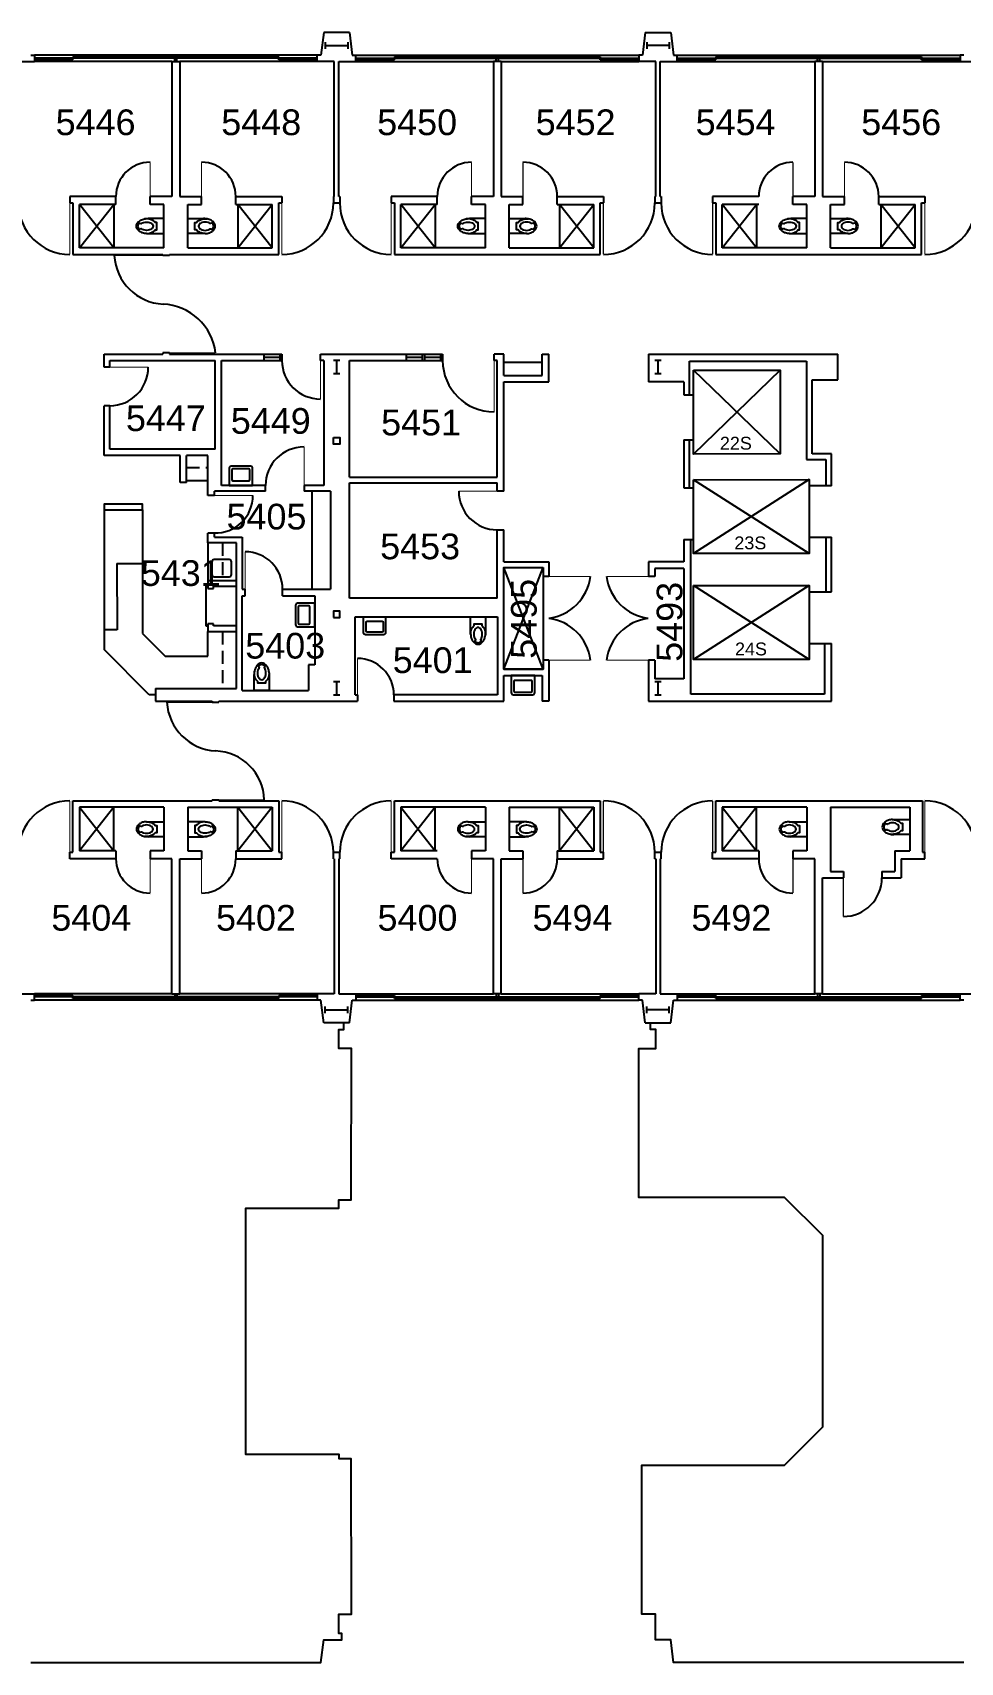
# Model space of a CAD drawing. Header units: inches. Extents: x -3174 to 3292, y 161 to 2924.
# Drawn here: x 1497 to 2363, y 1052 to 2574 of the extents above; entities that cross this region are included whole.
import ezdxf
from ezdxf.enums import TextEntityAlignment as Align

# ---------------------------------------------------------------- set-up
doc = ezdxf.new("R2010")
doc.units = ezdxf.units.IN
doc.header["$LTSCALE"] = 96
doc.header["$MEASUREMENT"] = 0
doc.linetypes.add('HIDDEN2', pattern=[0.1875, 0.125, -0.0625])
doc.layers.get('0').update_dxf_attribs({"linetype": 'CONTINUOUS'})
for name, color, linetype in [('A-ANNO-ROOM', 4, 'CONTINUOUS'), ('A-ANNO-TEXT', 4, 'CONTINUOUS'), ('A-COLS', 5, 'CONTINUOUS'), ('A-DOOR', 2, 'CONTINUOUS'), ('A-EQPM', 1, 'CONTINUOUS'), ('A-FLOR-CASE', 3, 'CONTINUOUS'), ('A-FLOR-CASE-UPPR', 3, 'HIDDEN2'), ('A-FLOR-EVTR', 1, 'CONTINUOUS'), ('A-FLOR-PFIX', 2, 'CONTINUOUS'), ('A-GLAZ', 2, 'CONTINUOUS'), ('A-GLAZ-SILL', 1, 'CONTINUOUS'), ('A-ROOF-LEVL-FINE', 1, 'CONTINUOUS'), ('A-WALL-FULL', 6, 'CONTINUOUS')]:
    doc.layers.add(name, color=color, linetype=linetype)
doc.styles.add('ARIAL', font='arial.ttf')

# ---------------------------------------------------------------- blocks, each defined once
blk = doc.blocks.new('P2477016')
for p, q in [((-3.603083, -23.831759), (-3.603083, -23.831759)), ((-2.504894, -21.068753), (-2.504894, -21.068753))]:
    blk.add_line(p, q)
for points in [[(-6.93083, -16.399601, -0.022673), (-7, -14.875), (-7, 0), (-3.020761, 0), (0, 0), (3.020761, 0), (7, 0), (7, -14.875)], [(-6.937926, -16.211212, -0.074934), (-6.387938, -12.562014, -0.085426), (-4.920528, -9.670474, -0.066386), (-3.550098, -8.264603), (-3.550098, -6.711212), (3.449902, -6.711212), (3.449902, -8.264603, -0.066386), (4.820333, -9.670474, -0.085426), (6.287743, -12.562014, -0.111314), (6.709134, -17.991061)], [(3.991504, -23.722377, -0.562484), (3.158962, -23.529526), (2.424162, -21.300368, -0.238976), (2.492058, -20.853364, 0.08035), (3.421006, -18.976205, 0.074934), (3.837731, -16.211212, 0.074934), (3.421006, -13.446218, 0.085426), (2.414145, -11.462194, 0.066386), (1.597345, -10.624271, 0.330534), (-1.69754, -10.624271, 0.066386), (-2.51434, -11.462194, 0.085426), (-3.521201, -13.446218, 0.074934), (-3.937926, -16.211212, 0.074934), (-3.521201, -18.976205, 0.08035), (-2.592253, -20.853364, -0.238976), (-2.524357, -21.300368), (-3.250575, -23.503493, -0.549653), (-4.069149, -23.710095)], [(0, -25.75, 0.143932), (2.498761, -25.015482, 0.107177), (4.949747, -22.564786, 0.077997), (6.431696, -19.212481, 0.065232), (7, -14.875)], [(-4.023967, -23.748064, 0.06085), (-2.498761, -25.015482, 0.143932), (0, -25.75)], [(-2.976493, -22.67201, 0.063273), (-1.687041, -23.754089, 0.143932), (0, -24.25)], [(0, -24.25, 0.143932), (1.687041, -23.754089, 0.059203), (2.902316, -22.750942)]]:
    blk.add_lwpolyline(points, format="xyb")
for centre, radius, start, end in [((5.443363, -16.211212), 12.38129, 180, 197.141641), ((2.746106, -17.043143), 9.558648, 197.141641, 216.672481), ((1.035634, -18.316811), 7.426057, 216.672481, 226.574161)]:
    blk.add_arc(centre, radius, start, end)
blk = doc.blocks.new('WC')
at = {"layer": 'A-FLOR-PFIX', "xscale": -1}
blk.add_blockref('P2477016', (0, 0), dxfattribs=at)
blk = doc.blocks.new('W-LAV2')
for p, q in [((17, 11), (1, 11)), ((1, 11), (1, -11)), ((5.5, 7.5), (5.5, -7.5)), ((15.5, 8.5), (6.5, 8.5)), ((16.5, -7.5), (16.5, 7.5)), ((19, -9), (19, 9)), ((1, -11), (17, -11)), ((6.5, -8.5), (15.5, -8.5))]:
    blk.add_line(p, q)
for centre, radius, start, end in [((6.5, 7.5), 1, 90, 180), ((15.5, 7.5), 1, 0, 90), ((17, 9), 2, 0, 90), ((6.5, -7.5), 1, 180, 270), ((15.5, -7.5), 1, 270, 0), ((17, -9), 2, 270, 0)]:
    blk.add_arc(centre, radius, start, end)
blk = doc.blocks.new('SINK')
blk.add_lwpolyline([(-9.1, 6), (-9.1, -6, 0.414214), (-7.1, -8), (7.1, -8, 0.414214), (9.1, -6), (9.1, 6, 0.414214), (7.1, 8), (-7.1, 8, 0.414214)], format="xyb", close=True)

msp = doc.modelspace()

# ---------------------------------------------------------------- linework, layer by layer
at = {"layer": 'A-COLS'}
for p, q in [((1770, 2564.5), (1770, 2558.5)), ((1770, 2561.5), (1791, 2561.5)), ((1791, 2564.5), (1791, 2558.5)), ((2070, 2564.5), (2070, 2558.5)), ((2091, 2561.5), (2070, 2561.5)), ((2091, 2564.5), (2091, 2558.5)), ((1783.5, 2267.5), (1777.5, 2267.5)), ((1780.5, 2267.5), (1780.5, 2255.5)), ((2083.5, 2267.5), (2077.5, 2267.5)), ((2080.5, 2267.5), (2080.5, 2255.5)), ((1777.5, 2255.5), (1783.5, 2255.5)), ((2077.5, 2255.5), (2083.5, 2255.5)), ((1783.5, 1967.5), (1777.5, 1967.5)), ((1783.5, 1967.5), (1777.5, 1967.5)), ((1780.5, 1967.5), (1780.5, 1955.5)), ((1780.5, 1967.5), (1780.5, 1955.5)), ((2083.5, 1967.5), (2077.5, 1967.5)), ((2083.5, 1967.5), (2077.5, 1967.5)), ((2080.5, 1967.5), (2080.5, 1955.5)), ((2080.5, 1967.5), (2080.5, 1955.5)), ((1777.5, 1955.5), (1783.5, 1955.5)), ((1777.5, 1955.5), (1783.5, 1955.5)), ((2077.5, 1955.5), (2083.5, 1955.5)), ((2077.5, 1955.5), (2083.5, 1955.5)), ((1770, 1658.5), (1770, 1664.5)), ((1770, 1661.5), (1791, 1661.5)), ((1791, 1658.5), (1791, 1664.5)), ((2070, 1658.5), (2070, 1664.5)), ((2091, 1661.5), (2070, 1661.5)), ((2091, 1658.5), (2091, 1664.5))]:
    msp.add_line(p, q, dxfattribs=at)
at = {"layer": 'A-DOOR'}
for points, const_width in [([(1606.5, 2420.5), (1606.5, 2452.5)], 1), ([(1654.5, 2420.5), (1654.5, 2452.5)], 1), ([(1906.5, 2420.5), (1906.5, 2452.5)], 1), ([(1954.5, 2420.5), (1954.5, 2452.5)], 1), ([(2206.5, 2420.5), (2206.5, 2452.5)], 1), ([(2254.5, 2420.5), (2254.5, 2452.5)], 1), ([(1531.5, 2414.5), (1531.5, 2366.5)], 1), ([(1729.5, 2414.5), (1729.5, 2366.5)], 1), ([(1831.5, 2414.5), (1831.5, 2366.5)], 1), ([(2029.5, 2414.5), (2029.5, 2366.5)], 1), ([(2131.5, 2414.5), (2131.5, 2366.5)], 1), ([(2329.5, 2414.5), (2329.5, 2366.5)], 1), ([(1573, 2365.5), (1618.5, 2365.5)], 1), ([(1624.5, 2274.5), (1667.5, 2274.5)], 1), ([(1765.5, 2267.5), (1765.5, 2231.5)], 1), ([(1927.5, 2267.5), (1927.5, 2219.5)], 1), ([(1568.8, 2261.3), (1604.8, 2261.3)], 0.75), ([(1750.2, 2150.8), (1750.2, 2186.8)], 1), ([(1930.5, 2145.5), (1894.5, 2145.5)], 1), ([(1666.5, 2141.5), (1702.5, 2141.5)], 1), ([(1695.2, 2054), (1695.2, 2089)], 1), ([(1978.5, 2066), (2017.5, 2066)], 1), ([(2071.5, 2066), (2032.5, 2066)], 1), ([(1800, 1955.5), (1800, 1989.5)], 1.03), ([(1978.5, 1987.9), (2017.5, 1987.9)], 1), ([(2071.5, 1987.9), (2032.5, 1987.9)], 1), ([(1667.5, 1948.5), (1622, 1948.5)], 1), ([(1531.5, 1808.5), (1531.5, 1856.5)], 1), ([(1667.5, 1857.5), (1713, 1857.5)], 1), ([(1729.5, 1808.5), (1729.5, 1856.5)], 1), ([(1831.5, 1808.5), (1831.5, 1856.5)], 1), ([(2029.5, 1808.5), (2029.5, 1856.5)], 1), ([(2131.5, 1808.5), (2131.5, 1856.5)], 1), ([(2329.5, 1808.5), (2329.5, 1856.5)], 1), ([(1606.5, 1802.5), (1606.5, 1770.5)], 1), ([(1654.5, 1802.5), (1654.5, 1770.5)], 1), ([(1906.5, 1802.5), (1906.5, 1770.5)], 1), ([(1954.5, 1802.5), (1954.5, 1770.5)], 1), ([(2206.5, 1802.5), (2206.5, 1770.5)], 1), ([(2253.5, 1784.6), (2253.5, 1748.6)], 1.12)]:
    msp.add_lwpolyline(points, dxfattribs=dict(at, const_width=const_width))
for centre, radius, start, end in [((1606.5, 2420.5), 32, 90, 180), ((1654.5, 2420.5), 32, 0, 90), ((1906.5, 2420.5), 32, 90, 180), ((1954.5, 2420.5), 32, 0, 90), ((2206.5, 2420.5), 32, 90, 180), ((2254.5, 2420.5), 32, 0, 90), ((1531.5, 2414.5), 48, 180, 270), ((1729.5, 2414.5), 48, 270, 0), ((1831.5, 2414.5), 48, 180, 270), ((2029.5, 2414.5), 48, 270, 0), ((2131.5, 2414.5), 48, 180, 270), ((2329.5, 2414.5), 48, 270, 0), ((1621.2, 2368.2), 48.2, 183.1512, 266.8488), ((1616.3, 2268.5), 51.6, 6.7202, 87.522), ((1765.5, 2267.5), 36, 180, 270), ((1927.5, 2267.5), 48, 180, 270), ((1568.8, 2261.3), 36, 270, 0), ((1750.2, 2150.8), 36, 90, 180), ((1930.5, 2145.5), 36, 180, 270), ((1667.4, 2141.6), 35.1, 268.5672, 359.7478), ((1695.2, 2054), 35, 0, 90), ((1972.7, 2071.6), 45.1, 277.4136, 352.8963), ((2077.3, 2071.6), 45.1, 187.1037, 262.5864), ((1973, 1982.4), 44.8, 6.973, 82.9235), ((2077, 1982.4), 44.8, 97.0765, 173.027), ((1800, 1955.5), 34, 0, 90), ((1670.6, 1951.6), 48.6, 183.5969, 266.4031), ((1666.1, 1856.1), 47, 1.7642, 88.2358), ((1531.5, 1808.5), 48, 90, 180), ((1729.5, 1808.5), 48, 0, 90), ((1831.5, 1808.5), 48, 90, 180), ((2029.5, 1808.5), 48, 0, 90), ((2131.5, 1808.5), 48, 90, 180), ((2329.5, 1808.5), 48, 0, 90), ((1606.5, 1802.5), 32, 180, 270), ((1654.5, 1802.5), 32, 270, 0), ((1906.5, 1802.5), 32, 180, 270), ((1954.5, 1802.5), 32, 270, 0), ((2206.5, 1802.5), 32, 180, 270), ((2253.5, 1784.6), 36, 270, 0)]:
    msp.add_arc(centre, radius, start, end, dxfattribs=at)
at = {"layer": 'A-EQPM'}
msp.add_line((1757.8, 2054), (1757.8, 2145.5), dxfattribs=at)
at = {"layer": 'A-FLOR-CASE'}
for p, q in [((1972.5, 2265.5), (1936.5, 2265.5)), ((1640.5, 2155.5), (1660.5, 2155.5)), ((1563.5, 2128), (1563.5, 1997.7)), ((1599.5, 2128), (1599.5, 2012.6)), ((1660.5, 2097.2), (1660.5, 2062)), ((1575.5, 2078), (1599.5, 2078)), ((1575.5, 2078), (1575.6, 2016.2)), ((1658.5, 2056.8), (1658.5, 2019.8)), ((1658.5, 2056.8), (1660.5, 2056.8)), ((1575.6, 2016.2), (1563.6, 2016.2)), ((1599.5, 2012.6), (1620.5, 1991.5)), ((1658.5, 2019.8), (1660.5, 2019.8)), ((1660.5, 1991.5), (1660.5, 2014.5)), ((1605.5, 1955.5), (1563.5, 1997.7)), ((1620.5, 1991.5), (1660.5, 1991.5)), ((1611.5, 1955.5), (1605.5, 1955.5))]:
    msp.add_line(p, q, dxfattribs=at)
at = {"layer": 'A-FLOR-CASE-UPPR'}
for p, q in [((1640.5, 2167.5), (1660.5, 2167.5)), ((1673.9, 2097.2), (1673.9, 2062)), ((1673.9, 2014.5), (1673.9, 1961.5))]:
    msp.add_line(p, q, dxfattribs=at)
at = {"layer": 'A-FLOR-EVTR'}
for p, q in [((2194.5, 2258.5), (2113.5, 2180.2)), ((2194.5, 2180.5), (2113.5, 2258.5)), ((2221.5, 2156.5), (2113.5, 2087.5)), ((2221.5, 2087.5), (2113.5, 2156.2)), ((1973.2, 1979.5), (1936.5, 2074.2)), ((1936.5, 1979.5), (1973.2, 2074.2)), ((2221.5, 1988.5), (2113.5, 2057.5)), ((2221.5, 2057.5), (2113.5, 1988.5))]:
    msp.add_line(p, q, dxfattribs=at)
for points in [[(2113.5, 2258.5), (2194.5, 2258.5), (2194.5, 2180.5), (2113.5, 2180.2)], [(2113.5, 2156.2), (2221.5, 2156.5), (2221.5, 2087.5), (2113.5, 2087.5)], [(1973.2, 2074.2), (1973.2, 1979.5), (1936.5, 1979.5), (1936.5, 2074.2), (1973.2, 2074.2)], [(2113.5, 2057.5), (2221.5, 2057.5), (2221.5, 1988.5), (2113.5, 1988.5)]]:
    msp.add_lwpolyline(points, close=True, dxfattribs=at)
at = {"layer": 'A-FLOR-PFIX'}
for p, q in [((1572.5, 2372.5), (1540.5, 2413.2)), ((1540.5, 2372.5), (1572.5, 2413.2)), ((1572.5, 2413.2), (1572.5, 2372.5)), ((1720.5, 2372.5), (1688.5, 2413.2)), ((1688.5, 2372.5), (1720.5, 2413.2)), ((1688.5, 2413.2), (1688.5, 2372.5)), ((1840.5, 2372.5), (1872.5, 2413.2)), ((1872.5, 2372.5), (1840.5, 2413.2)), ((1872.5, 2413.2), (1872.5, 2372.5)), ((1988.5, 2372.5), (2020.5, 2413.2)), ((2020.5, 2372.5), (1988.5, 2413.2)), ((1988.5, 2413.2), (1988.5, 2372.5)), ((2172.5, 2372.5), (2140.5, 2413.2)), ((2140.5, 2372.5), (2172.5, 2413.2)), ((2172.5, 2413.2), (2172.5, 2372.5)), ((2288.5, 2372.5), (2320.5, 2413.2)), ((2288.5, 2413.2), (2288.5, 2372.5)), ((2320.5, 2372.5), (2288.5, 2413.2)), ((1540.5, 1850.5), (1572.5, 1809.8)), ((1572.5, 1850.5), (1540.5, 1809.8)), ((1572.5, 1809.8), (1572.5, 1850.5)), ((1688.5, 1809.8), (1688.5, 1850.5)), ((1688.5, 1850.5), (1720.5, 1809.8)), ((1720.5, 1850.5), (1688.5, 1809.8)), ((1872.5, 1850.5), (1840.5, 1809.8)), ((1840.5, 1850.5), (1872.5, 1809.8)), ((1872.5, 1809.8), (1872.5, 1850.5)), ((1988.5, 1850.5), (2020.5, 1809.8)), ((2020.5, 1850.5), (1988.5, 1809.8)), ((1988.5, 1809.8), (1988.5, 1850.5)), ((2140.5, 1850.5), (2172.5, 1809.8)), ((2172.5, 1850.5), (2140.5, 1809.8)), ((2172.5, 1809.8), (2172.5, 1850.5))]:
    msp.add_line(p, q, dxfattribs=at)
at = {"layer": 'A-GLAZ'}
for p, q in [((1534.5, 2549.5), (1498.5, 2549.5)), ((1534.5, 2548), (1498.5, 2548)), ((1630.5, 2551), (1534.5, 2551)), ((1534.5, 2551), (1534.5, 2549.5)), ((1630.5, 2549.5), (1534.5, 2549.5)), ((1534.5, 2548), (1534.5, 2549.5)), ((1629.5, 2546.5), (1629.5, 2551)), ((1726.5, 2551), (1630.5, 2551)), ((1726.5, 2549.5), (1630.5, 2549.5)), ((1631.5, 2546.5), (1631.5, 2551)), ((1726.5, 2551), (1726.5, 2549.5)), ((1762.5, 2549.5), (1726.5, 2549.5)), ((1726.5, 2548), (1726.5, 2549.5)), ((1726.5, 2548), (1762.5, 2548)), ((1798.5, 2549.5), (1834.5, 2549.5)), ((1834.5, 2548), (1798.5, 2548)), ((1834.5, 2551), (1930.5, 2551)), ((1834.5, 2551), (1834.5, 2549.5)), ((1834.5, 2549.5), (1930.5, 2549.5)), ((1834.5, 2548), (1834.5, 2549.5)), ((1929.5, 2546.5), (1929.5, 2551)), ((1930.5, 2551), (2026.5, 2551)), ((1930.5, 2549.5), (2026.5, 2549.5)), ((1931.5, 2546.5), (1931.5, 2551)), ((2026.5, 2551), (2026.5, 2549.5)), ((2026.5, 2549.5), (2062.5, 2549.5)), ((2026.5, 2548), (2026.5, 2549.5)), ((2026.5, 2548), (2062.5, 2548)), ((2098.5, 2549.5), (2134.5, 2549.5)), ((2134.5, 2548), (2098.5, 2548)), ((2134.5, 2551), (2230.5, 2551)), ((2134.5, 2551), (2134.5, 2549.5)), ((2134.5, 2549.5), (2230.5, 2549.5)), ((2134.5, 2548), (2134.5, 2549.5)), ((2229.5, 2546.5), (2229.5, 2551)), ((2230.5, 2551), (2326.5, 2551)), ((2230.5, 2549.5), (2326.5, 2549.5)), ((2231.5, 2546.5), (2231.5, 2551)), ((2326.5, 2551), (2326.5, 2549.5)), ((2326.5, 2549.5), (2362.5, 2549.5)), ((2326.5, 2548), (2326.5, 2549.5)), ((2326.5, 2548), (2362.5, 2548)), ((1712.5, 2270.5), (1727.5, 2270.5)), ((1845.5, 2270.5), (1860.5, 2270.5)), ((1862.5, 2270.5), (1877.5, 2270.5)), ((1534.5, 1675), (1498.5, 1675)), ((1534.5, 1673.5), (1498.5, 1673.5)), ((1534.5, 1675), (1534.5, 1673.5)), ((1630.5, 1673.5), (1534.5, 1673.5)), ((1534.5, 1672), (1534.5, 1673.5)), ((1629.5, 1676.5), (1629.5, 1672)), ((1726.5, 1673.5), (1630.5, 1673.5)), ((1631.5, 1676.5), (1631.5, 1672)), ((1726.5, 1675), (1762.5, 1675)), ((1726.5, 1675), (1726.5, 1673.5)), ((1762.5, 1673.5), (1726.5, 1673.5)), ((1726.5, 1672), (1726.5, 1673.5)), ((1834.5, 1675), (1798.5, 1675)), ((1798.5, 1673.5), (1834.5, 1673.5)), ((1834.5, 1675), (1834.5, 1673.5)), ((1834.5, 1673.5), (1930.5, 1673.5)), ((1834.5, 1672), (1834.5, 1673.5)), ((1929.5, 1676.5), (1929.5, 1672)), ((1930.5, 1673.5), (2026.5, 1673.5)), ((1931.5, 1676.5), (1931.5, 1672)), ((2026.5, 1675), (2062.5, 1675)), ((2026.5, 1675), (2026.5, 1673.5)), ((2026.5, 1673.5), (2062.5, 1673.5)), ((2026.5, 1672), (2026.5, 1673.5)), ((2134.5, 1675), (2098.5, 1675)), ((2098.5, 1673.5), (2134.5, 1673.5)), ((2134.5, 1675), (2134.5, 1673.5)), ((2134.5, 1673.5), (2230.5, 1673.5)), ((2134.5, 1672), (2134.5, 1673.5)), ((2229.5, 1676.5), (2229.5, 1672)), ((2230.5, 1673.5), (2326.5, 1673.5)), ((2231.5, 1676.5), (2231.5, 1672)), ((2326.5, 1675), (2362.5, 1675)), ((2326.5, 1675), (2326.5, 1673.5)), ((2326.5, 1673.5), (2362.5, 1673.5)), ((2326.5, 1672), (2326.5, 1673.5)), ((1630.5, 1672), (1534.5, 1672)), ((1726.5, 1672), (1630.5, 1672)), ((1834.5, 1672), (1930.5, 1672)), ((1930.5, 1672), (2026.5, 1672)), ((2134.5, 1672), (2230.5, 1672)), ((2230.5, 1672), (2326.5, 1672))]:
    msp.add_line(p, q, dxfattribs=at)
at = {"layer": 'A-GLAZ-SILL'}
for p, q in [((1762.5, 2552.5), (1498.5, 2552.5)), ((1626.9, 2546.5), (1498.5, 2546.5)), ((1762.5, 2546.5), (1634.1, 2546.5)), ((1798.5, 2552.5), (2062.5, 2552.5)), ((1798.5, 2546.5), (1926.9, 2546.5)), ((1934.1, 2546.5), (2062.5, 2546.5)), ((2098.5, 2552.5), (2362.5, 2552.5)), ((2098.5, 2546.5), (2226.9, 2546.5)), ((2234.1, 2546.5), (2362.5, 2546.5)), ((1712.5, 2273.5), (1727.5, 2273.5)), ((1712.5, 2267.5), (1727.5, 2267.5)), ((1845.5, 2273.5), (1860.5, 2273.5)), ((1845.5, 2267.5), (1860.5, 2267.5)), ((1862.5, 2273.5), (1877.5, 2273.5)), ((1862.5, 2267.5), (1877.5, 2267.5)), ((1626.9, 1676.5), (1498.5, 1676.5)), ((1762.5, 1676.5), (1634.1, 1676.5)), ((1798.5, 1676.5), (1926.9, 1676.5)), ((1934.1, 1676.5), (2062.5, 1676.5)), ((2098.5, 1676.5), (2226.9, 1676.5)), ((2234.1, 1676.5), (2362.5, 1676.5)), ((1762.5, 1670.5), (1498.5, 1670.5)), ((1798.5, 1670.5), (2062.5, 1670.5)), ((2098.5, 1670.5), (2362.5, 1670.5))]:
    msp.add_line(p, q, dxfattribs=at)
at = {"layer": 'A-ROOF-LEVL-FINE'}
for points in [[(1495.1, 1052.5), (1765.9, 1052.5), (1768.5, 1073.5), (1785.5, 1073.5), (1785.5, 1079.5), (1782.5, 1079.5), (1782.5, 1097.5), (1794.3, 1097.5), (1794.2, 1242.5), (1782.8, 1242.5), (1782.8, 1246.4), (1695.8, 1246.4), (1695.8, 1476.4), (1782.5, 1476.4), (1782.5, 1484.3), (1794.2, 1484.3), (1794.3, 1625.5), (1782.5, 1625.5), (1782.5, 1643), (1787.4, 1643), (1787.4, 1649.5)], [(2365.9, 1052.5), (2095.1, 1052.5), (2092.5, 1073.5), (2078.3, 1073.5), (2078.3, 1097.5), (2065.5, 1097.5), (2065.5, 1236.5), (2198.5, 1236.5), (2234.2, 1272.2), (2234.2, 1402.2), (2234.2, 1450.8), (2198.5, 1486.5), (2062.5, 1486.5), (2062.5, 1625.5), (2078.5, 1625.5), (2078.5, 1643), (2073.6, 1643), (2073.6, 1649.5)]]:
    msp.add_lwpolyline(points, dxfattribs=at)
at = {"layer": 'A-WALL-FULL'}
for p, q in [((1768.5, 2573.5), (1765.9, 2552.5)), ((1792.5, 2573.5), (1768.5, 2573.5)), ((1792.5, 2573.5), (1795.1, 2552.5)), ((2068.5, 2573.5), (2065.9, 2552.5)), ((2068.5, 2573.5), (2092.5, 2573.5)), ((2092.5, 2573.5), (2095.1, 2552.5)), ((1483.6, 2546.5), (1498.5, 2546.5)), ((1495.1, 2552.5), (1498.5, 2552.5)), ((1498.5, 2552.5), (1498.5, 2546.5)), ((1626.9, 2546.5), (1626.9, 2420.5)), ((1626.9, 2546.5), (1634.1, 2546.5)), ((1634.1, 2546.5), (1634.1, 2420.5)), ((1765.9, 2552.5), (1762.5, 2552.5)), ((1762.5, 2546.5), (1762.5, 2552.5)), ((1778.4, 2546.5), (1762.5, 2546.5)), ((1778.4, 2420.5), (1778.4, 2546.5)), ((1782.6, 2420.5), (1782.6, 2546.5)), ((1782.6, 2546.5), (1798.5, 2546.5)), ((1795.1, 2552.5), (1798.5, 2552.5)), ((1798.5, 2546.5), (1798.5, 2552.5)), ((1926.9, 2546.5), (1926.9, 2420.5)), ((1934.1, 2546.5), (1926.9, 2546.5)), ((1934.1, 2546.5), (1934.1, 2420.5)), ((2065.9, 2552.5), (2062.5, 2552.5)), ((2062.5, 2552.5), (2062.5, 2546.5)), ((2078.4, 2546.5), (2062.5, 2546.5)), ((2078.4, 2420.5), (2078.4, 2546.5)), ((2082.6, 2420.5), (2082.6, 2546.5)), ((2082.6, 2546.5), (2098.5, 2546.5)), ((2095.1, 2552.5), (2098.5, 2552.5)), ((2098.5, 2546.5), (2098.5, 2552.5)), ((2226.9, 2546.5), (2226.9, 2420.5)), ((2234.1, 2546.5), (2226.9, 2546.5)), ((2234.1, 2546.5), (2234.1, 2420.5)), ((2365.9, 2552.5), (2362.5, 2552.5)), ((2362.5, 2552.5), (2362.5, 2546.5)), ((2362.5, 2546.5), (2378.4, 2546.5)), ((1574.5, 2420.5), (1531.5, 2420.5)), ((1531.5, 2420.5), (1531.5, 2414.5)), ((1574.5, 2413.2), (1574.5, 2420.5)), ((1626.9, 2420.5), (1606.5, 2420.5)), ((1606.5, 2413.2), (1606.5, 2420.5)), ((1634.1, 2420.5), (1654.5, 2420.5)), ((1654.5, 2413.2), (1654.5, 2420.5)), ((1686.5, 2420.5), (1729.5, 2420.5)), ((1686.5, 2413.2), (1686.5, 2420.5)), ((1729.5, 2420.5), (1729.5, 2414.5)), ((1778.4, 2420.5), (1777.5, 2420.5)), ((1777.5, 2420.5), (1777.5, 2414.5)), ((1783.5, 2420.5), (1782.6, 2420.5)), ((1783.5, 2420.5), (1783.5, 2414.5)), ((1874.5, 2420.5), (1831.5, 2420.5)), ((1831.5, 2420.5), (1831.5, 2414.5)), ((1874.5, 2413.2), (1874.5, 2420.5)), ((1926.9, 2420.5), (1906.5, 2420.5)), ((1906.5, 2413.2), (1906.5, 2420.5)), ((1934.1, 2420.5), (1954.5, 2420.5)), ((1954.5, 2413.2), (1954.5, 2420.5)), ((1986.5, 2420.5), (2029.5, 2420.5)), ((1986.5, 2413.2), (1986.5, 2420.5)), ((2029.5, 2420.5), (2029.5, 2414.5)), ((2077.5, 2420.5), (2078.4, 2420.5)), ((2077.5, 2420.5), (2077.5, 2414.5)), ((2082.6, 2420.5), (2083.5, 2420.5)), ((2083.5, 2420.5), (2083.5, 2414.5)), ((2174.5, 2420.5), (2131.5, 2420.5)), ((2131.5, 2420.5), (2131.5, 2414.5)), ((2226.9, 2420.5), (2206.5, 2420.5)), ((2206.5, 2413.2), (2206.5, 2420.5)), ((2234.1, 2420.5), (2254.5, 2420.5)), ((2254.5, 2413.2), (2254.5, 2420.5)), ((2286.5, 2420.5), (2329.5, 2420.5)), ((2286.5, 2413.2), (2286.5, 2420.5)), ((2329.5, 2420.5), (2329.5, 2414.5)), ((1531.5, 2414.5), (1534.5, 2414.5)), ((1534.5, 2414.5), (1534.5, 2366.5)), ((1574.5, 2413.2), (1540.5, 2413.2)), ((1540.5, 2372.5), (1540.5, 2413.2)), ((1619.4, 2413.2), (1606.5, 2413.2)), ((1619.4, 2372.5), (1619.4, 2413.2)), ((1641.6, 2372.5), (1641.6, 2413.2)), ((1641.6, 2413.2), (1654.5, 2413.2)), ((1686.5, 2413.2), (1720.5, 2413.2)), ((1720.5, 2372.5), (1720.5, 2413.2)), ((1726.5, 2366.5), (1726.5, 2414.5)), ((1726.5, 2414.5), (1729.5, 2414.5)), ((1777.5, 2414.5), (1783.5, 2414.5)), ((1831.5, 2414.5), (1834.5, 2414.5)), ((1834.5, 2414.5), (1834.5, 2366.5)), ((1840.5, 2372.5), (1840.5, 2413.2)), ((1874.5, 2413.2), (1840.5, 2413.2)), ((1919.4, 2413.2), (1906.5, 2413.2)), ((1919.4, 2372.5), (1919.4, 2413.2)), ((1941.6, 2413.2), (1954.5, 2413.2)), ((1941.6, 2372.5), (1941.6, 2413.2)), ((1986.5, 2413.2), (2020.5, 2413.2)), ((2020.5, 2372.5), (2020.5, 2413.2)), ((2026.5, 2366.5), (2026.5, 2414.5)), ((2026.5, 2414.5), (2029.5, 2414.5)), ((2077.5, 2414.5), (2083.5, 2414.5)), ((2131.5, 2414.5), (2134.5, 2414.5)), ((2134.5, 2414.5), (2134.5, 2366.5)), ((2174.5, 2413.2), (2140.5, 2413.2)), ((2140.5, 2372.5), (2140.5, 2413.2)), ((2219.4, 2413.2), (2206.5, 2413.2)), ((2219.4, 2372.5), (2219.4, 2413.2)), ((2241.6, 2372.5), (2241.6, 2413.2)), ((2241.6, 2413.2), (2254.5, 2413.2)), ((2286.5, 2413.2), (2320.5, 2413.2)), ((2320.5, 2372.5), (2320.5, 2413.2)), ((2326.5, 2366.5), (2326.5, 2414.5)), ((2326.5, 2414.5), (2329.5, 2414.5)), ((1534.5, 2366.5), (1618.5, 2366.5)), ((1619.4, 2372.5), (1540.5, 2372.5)), ((1618.5, 2366.5), (1618.5, 2365.5)), ((1624.5, 2365.5), (1618.5, 2365.5)), ((1624.5, 2366.5), (1624.5, 2365.5)), ((1624.5, 2366.5), (1726.5, 2366.5)), ((1641.6, 2372.5), (1720.5, 2372.5)), ((1834.5, 2366.5), (2026.5, 2366.5)), ((1919.4, 2372.5), (1840.5, 2372.5)), ((1941.6, 2372.5), (2020.5, 2372.5)), ((2134.5, 2366.5), (2326.5, 2366.5)), ((2219.4, 2372.5), (2140.5, 2372.5)), ((2241.6, 2372.5), (2320.5, 2372.5)), ((1563.5, 2273.5), (1618.5, 2273.5)), ((1563.5, 2261.3), (1563.5, 2273.5)), ((1568.8, 2267.5), (1667.2, 2267.5)), ((1568.8, 2261.3), (1568.8, 2267.5)), ((1624.5, 2274.5), (1618.5, 2274.5)), ((1618.5, 2274.5), (1618.5, 2273.5)), ((1624.5, 2274.5), (1624.5, 2273.5)), ((1624.5, 2273.5), (1712.5, 2273.5)), ((1667.2, 2184.8), (1667.2, 2267.5)), ((1673.2, 2267.5), (1712.5, 2267.5)), ((1673.2, 2150.8), (1673.2, 2267.5)), ((1712.5, 2273.5), (1712.5, 2267.5)), ((1727.5, 2273.5), (1727.5, 2267.5)), ((1727.5, 2273.5), (1729.5, 2273.5)), ((1727.5, 2267.5), (1729.5, 2267.5)), ((1729.5, 2273.5), (1729.5, 2267.5)), ((1765.5, 2267.5), (1765.5, 2273.5)), ((1765.5, 2273.5), (1845.5, 2273.5)), ((1768.5, 2267.5), (1765.5, 2267.5)), ((1768.5, 2267.5), (1768.5, 2150.8)), ((1792.5, 2267.5), (1845.5, 2267.5)), ((1792.5, 2158.5), (1792.5, 2267.5)), ((1845.5, 2273.5), (1845.5, 2267.5)), ((1860.5, 2273.5), (1860.5, 2267.5)), ((1860.5, 2273.5), (1862.5, 2273.5)), ((1860.5, 2267.5), (1862.5, 2267.5)), ((1862.5, 2273.5), (1862.5, 2267.5)), ((1877.5, 2273.5), (1877.5, 2267.5)), ((1877.5, 2273.5), (1879.5, 2273.5)), ((1877.5, 2267.5), (1879.5, 2267.5)), ((1879.5, 2273.5), (1879.5, 2267.5)), ((1927.5, 2267.5), (1927.5, 2273.5)), ((1936.5, 2273.5), (1927.5, 2273.5)), ((1930.5, 2267.5), (1927.5, 2267.5)), ((1930.5, 2158.5), (1930.5, 2267.5)), ((1936.5, 2253.5), (1936.5, 2273.5)), ((1972.5, 2253.5), (1972.5, 2273.5)), ((1972.5, 2273.5), (1978.5, 2273.5)), ((1978.5, 2247.5), (1978.5, 2273.5)), ((2071.5, 2273.5), (2248.5, 2273.5)), ((2071.5, 2273.5), (2071.5, 2247.5)), ((2109.8, 2267), (2219.2, 2267)), ((2109.8, 2235.5), (2109.8, 2267)), ((2219.2, 2267), (2219.2, 2175.2)), ((2248.5, 2249.5), (2248.5, 2273.5)), ((1568.8, 2261.3), (1563.5, 2261.3)), ((1936.5, 2253.5), (1972.5, 2253.5)), ((1936.5, 2247.5), (1978.5, 2247.5)), ((1936.5, 2145.5), (1936.5, 2247.5)), ((2104.5, 2247.5), (2071.5, 2247.5)), ((2104.5, 2247.5), (2104.5, 2235.5)), ((2224.5, 2180.5), (2224.5, 2249.5)), ((2224.5, 2249.5), (2248.5, 2249.5)), ((1563.5, 2178.8), (1563.5, 2225.3)), ((1568.8, 2225.3), (1563.5, 2225.3)), ((1568.8, 2184.8), (1568.8, 2225.3)), ((2104.5, 2235.5), (2113.5, 2235.5)), ((2104.5, 2193.5), (2104.5, 2148.5)), ((2104.5, 2193.5), (2113.5, 2193.5)), ((2109.8, 2148.5), (2109.8, 2193.5)), ((1634.5, 2178.8), (1563.5, 2178.8)), ((1667.2, 2184.8), (1568.8, 2184.8)), ((1634.5, 2153.5), (1634.5, 2178.8)), ((1660.5, 2178.8), (1640.5, 2178.8)), ((1640.5, 2153.5), (1640.5, 2178.8)), ((1660.5, 2141.5), (1660.5, 2178.8)), ((2219.2, 2175.2), (2237.2, 2175.2)), ((2242.5, 2180.5), (2224.5, 2180.5)), ((2237.2, 2175.2), (2237.2, 2150.5)), ((2242.5, 2150.5), (2242.5, 2180.5)), ((1640.5, 2153.5), (1634.5, 2153.5)), ((1666.5, 2141.5), (1666.5, 2145.5)), ((1714.2, 2145.5), (1666.5, 2145.5)), ((1714.2, 2150.8), (1673.2, 2150.8)), ((1714.2, 2145.5), (1714.2, 2150.8)), ((1768.5, 2150.8), (1750.2, 2150.8)), ((1750.2, 2150.8), (1750.2, 2145.5)), ((1774.8, 2145.5), (1750.2, 2145.5)), ((1774.8, 2145.5), (1774.8, 2054)), ((1792.5, 2158.5), (1930.5, 2158.5)), ((1792.5, 2153.2), (1930.5, 2153.2)), ((1792.5, 2045.6), (1792.5, 2153.2)), ((1930.5, 2145.5), (1930.5, 2153.2)), ((1936.5, 2145.5), (1930.5, 2145.5)), ((2104.5, 2148.5), (2113.5, 2148.5)), ((2242.5, 2150.5), (2221.5, 2150.5)), ((1666.5, 2141.5), (1660.5, 2141.5)), ((1666.5, 2106.5), (1660.5, 2106.5)), ((1660.5, 2097.2), (1660.5, 2106.5)), ((1666.5, 2102.5), (1666.5, 2106.5)), ((1666.5, 2102.5), (1692.5, 2102.5)), ((1692.5, 2102.5), (1692.5, 2054)), ((1930.5, 2045.6), (1930.5, 2109.5)), ((1930.5, 2109.5), (1936.5, 2109.5)), ((1936.5, 2079.5), (1936.5, 2109.5)), ((2104.5, 2100.5), (2113.5, 2100.5)), ((2104.5, 2100.5), (2104.5, 2079.5)), ((2111.2, 1956.2), (2111.2, 2100.5)), ((2221.5, 2102.5), (2242.5, 2102.5)), ((2237.2, 2102.5), (2237.2, 2051.5)), ((2242.5, 2051.5), (2242.5, 2102.5)), ((1687.2, 2097.2), (1660.5, 2097.2)), ((1687.2, 1961.5), (1687.2, 2097.2)), ((1936.5, 2079.5), (1978.5, 2079.5)), ((1936.5, 1979.5), (1936.5, 2074.2)), ((1936.5, 2074.2), (1973.2, 2074.2)), ((1973.2, 2074.2), (1973.2, 2065.9)), ((1978.5, 2079.5), (1978.5, 2065.9)), ((2104.5, 2079.5), (2071.5, 2079.5)), ((2071.5, 2079.5), (2071.5, 2066)), ((2077.5, 2073.5), (2077.5, 2066)), ((2104.5, 2073.5), (2077.5, 2073.5)), ((2104.5, 2073.5), (2104.5, 1970.5)), ((1687.2, 2062), (1660.5, 2062)), ((1660.5, 2062), (1660.5, 2054.8)), ((1660.5, 2054.8), (1665.8, 2054.8)), ((1665.8, 2056.8), (1687.2, 2056.8)), ((1665.8, 2054.8), (1665.8, 2056.8)), ((1692.5, 2054), (1695.2, 2054)), ((1695.2, 2048), (1695.2, 2054)), ((1730.2, 2048), (1730.2, 2054)), ((1730.2, 2054), (1774.8, 2054)), ((1978.5, 2065.9), (1973.2, 2065.9)), ((2077.5, 2066), (2071.5, 2066)), ((1692.5, 1959.5), (1692.5, 2048)), ((1692.5, 2048), (1695.2, 2048)), ((1730.2, 2048), (1760.2, 2048)), ((1760.2, 2048), (1760.2, 1983.5)), ((1930.5, 2045.6), (1792.5, 2045.6)), ((2221.5, 2051.5), (2242.5, 2051.5)), ((1798, 1955.5), (1798, 2028.4)), ((1798, 2028.4), (1930.6, 2028.4)), ((1930.6, 2028.4), (1930.6, 1955.5)), ((1660.5, 2021.8), (1660.5, 2014.5)), ((1665.8, 2021.8), (1660.5, 2021.8)), ((1660.5, 2014.5), (1687.2, 2014.5)), ((1665.8, 2019.8), (1665.8, 2021.8)), ((1687.2, 2019.8), (1665.8, 2019.8)), ((2221.5, 2003.5), (2242.5, 2003.5)), ((2235.8, 2003.5), (2235.8, 1956.2)), ((2242.5, 1949.5), (2242.5, 2003.5)), ((1760.2, 1983.5), (1754.2, 1983.5)), ((1754.2, 1983.5), (1754.2, 1959.5)), ((1936.5, 1979.5), (1973.2, 1979.5)), ((1978.5, 1987.9), (1973.2, 1987.9)), ((1973.2, 1987.9), (1973.2, 1979.5)), ((1978.5, 1987.9), (1978.5, 1949.5)), ((2077.5, 1987.9), (2071.5, 1987.9)), ((2071.5, 1987.9), (2071.5, 1949.5)), ((2077.5, 1987.9), (2077.5, 1970.5)), ((1936.5, 1973.5), (1972.5, 1973.5)), ((1936.5, 1949.5), (1936.5, 1973.5)), ((1972.5, 1973.5), (1972.5, 1949.5)), ((2104.5, 1970.5), (2077.5, 1970.5)), ((1611.5, 1961.5), (1687.2, 1961.5)), ((1611.5, 1961.5), (1611.5, 1949.5)), ((1611.5, 1949.5), (1664.5, 1949.5)), ((1664.5, 1949.5), (1664.5, 1948.5)), ((1664.5, 1948.5), (1670.5, 1948.5)), ((1670.5, 1949.5), (1670.5, 1948.5)), ((1670.5, 1949.5), (1800, 1949.5)), ((1692.5, 1959.5), (1754.2, 1959.5)), ((1798, 1955.5), (1800, 1955.5)), ((1800, 1955.5), (1800, 1949.5)), ((1834, 1955.5), (1834, 1949.5)), ((1930.6, 1955.5), (1834, 1955.5)), ((1834, 1949.5), (1936.5, 1949.5)), ((1978.5, 1949.5), (1972.5, 1949.5)), ((2071.5, 1949.5), (2242.5, 1949.5)), ((2235.8, 1956.2), (2111.2, 1956.2)), ((1534.5, 1856.5), (1664.5, 1856.5)), ((1534.5, 1808.5), (1534.5, 1856.5)), ((1664.5, 1857.5), (1670.5, 1857.5)), ((1664.5, 1857.5), (1664.5, 1856.5)), ((1670.5, 1857.5), (1670.5, 1856.5)), ((1670.5, 1856.5), (1726.5, 1856.5)), ((1726.5, 1856.5), (1726.5, 1808.5)), ((1834.5, 1856.5), (2026.5, 1856.5)), ((1834.5, 1808.5), (1834.5, 1856.5)), ((2026.5, 1856.5), (2026.5, 1808.5)), ((2134.5, 1856.5), (2327.5, 1856.5)), ((2134.5, 1808.5), (2134.5, 1856.5)), ((2327.5, 1856.5), (2327.5, 1808.5)), ((1619.4, 1850.5), (1540.5, 1850.5)), ((1540.5, 1850.5), (1540.5, 1809.8)), ((1619.4, 1850.5), (1619.4, 1809.8)), ((1641.6, 1850.5), (1720.5, 1850.5)), ((1641.6, 1850.5), (1641.6, 1809.8)), ((1720.5, 1850.5), (1720.5, 1809.8)), ((1919.4, 1850.5), (1840.5, 1850.5)), ((1840.5, 1850.5), (1840.5, 1809.8)), ((1919.4, 1850.5), (1919.4, 1809.8)), ((1941.6, 1850.5), (2020.5, 1850.5)), ((1941.6, 1850.5), (1941.6, 1809.8)), ((2020.5, 1850.5), (2020.5, 1809.8)), ((2219.4, 1850.5), (2140.5, 1850.5)), ((2140.5, 1850.5), (2140.5, 1809.8)), ((2219.4, 1850.5), (2219.4, 1809.8)), ((2241.6, 1850.5), (2315.5, 1850.5)), ((2241.6, 1850.5), (2241.6, 1790.6)), ((2315.5, 1850.5), (2315.5, 1809.8)), ((1531.5, 1802.5), (1531.5, 1808.5)), ((1531.5, 1808.5), (1534.5, 1808.5)), ((1574.5, 1802.5), (1531.5, 1802.5)), ((1574.5, 1809.8), (1540.5, 1809.8)), ((1574.5, 1809.8), (1574.5, 1802.5)), ((1619.4, 1809.8), (1606.5, 1809.8)), ((1606.5, 1809.8), (1606.5, 1802.5)), ((1626.9, 1802.5), (1606.5, 1802.5)), ((1626.9, 1676.5), (1626.9, 1802.5)), ((1634.1, 1676.5), (1634.1, 1802.5)), ((1634.1, 1802.5), (1654.5, 1802.5)), ((1641.6, 1809.8), (1654.5, 1809.8)), ((1654.5, 1809.8), (1654.5, 1802.5)), ((1686.5, 1809.8), (1720.5, 1809.8)), ((1686.5, 1809.8), (1686.5, 1802.5)), ((1686.5, 1802.5), (1729.5, 1802.5)), ((1726.5, 1808.5), (1729.5, 1808.5)), ((1729.5, 1802.5), (1729.5, 1808.5)), ((1777.5, 1808.5), (1783.5, 1808.5)), ((1777.5, 1802.5), (1777.5, 1808.5)), ((1778.4, 1802.5), (1777.5, 1802.5)), ((1778.4, 1802.5), (1778.4, 1676.5)), ((1782.6, 1802.5), (1782.6, 1676.5)), ((1783.5, 1802.5), (1782.6, 1802.5)), ((1783.5, 1802.5), (1783.5, 1808.5)), ((1831.5, 1802.5), (1831.5, 1808.5)), ((1831.5, 1808.5), (1834.5, 1808.5)), ((1874.5, 1802.5), (1831.5, 1802.5)), ((1874.5, 1809.8), (1840.5, 1809.8)), ((1919.4, 1809.8), (1906.5, 1809.8)), ((1906.5, 1809.8), (1906.5, 1802.5)), ((1926.9, 1802.5), (1906.5, 1802.5)), ((1926.9, 1676.5), (1926.9, 1802.5)), ((1934.1, 1676.5), (1934.1, 1802.5)), ((1934.1, 1802.5), (1954.5, 1802.5)), ((1941.6, 1809.8), (1954.5, 1809.8)), ((1954.5, 1809.8), (1954.5, 1802.5)), ((1986.5, 1809.8), (2020.5, 1809.8)), ((1986.5, 1809.8), (1986.5, 1802.5)), ((1986.5, 1802.5), (2029.5, 1802.5)), ((2026.5, 1808.5), (2029.5, 1808.5)), ((2029.5, 1802.5), (2029.5, 1808.5)), ((2077.5, 1802.5), (2077.5, 1808.5)), ((2077.5, 1808.5), (2083.5, 1808.5)), ((2077.5, 1802.5), (2078.4, 1802.5)), ((2078.4, 1802.5), (2078.4, 1676.5)), ((2082.6, 1802.5), (2082.6, 1676.5)), ((2082.6, 1802.5), (2083.5, 1802.5)), ((2083.5, 1802.5), (2083.5, 1808.5)), ((2131.5, 1802.5), (2131.5, 1808.5)), ((2131.5, 1808.5), (2134.5, 1808.5)), ((2174.5, 1802.5), (2131.5, 1802.5)), ((2174.5, 1809.8), (2140.5, 1809.8)), ((2174.5, 1809.8), (2174.5, 1802.5)), ((2219.4, 1809.8), (2206.5, 1809.8)), ((2206.5, 1809.8), (2206.5, 1802.5)), ((2226.9, 1802.5), (2206.5, 1802.5)), ((2226.9, 1676.5), (2226.9, 1802.5)), ((2301.6, 1809.8), (2315.5, 1809.8)), ((2301.6, 1809.8), (2301.6, 1790.6)), ((2307.6, 1802.5), (2329.5, 1802.5)), ((2307.6, 1802.5), (2307.6, 1784.6)), ((2327.5, 1808.5), (2329.5, 1808.5)), ((2329.5, 1802.5), (2329.5, 1808.5)), ((2234.1, 1676.5), (2234.1, 1784.6)), ((2234.1, 1784.6), (2253.5, 1784.6)), ((2241.6, 1790.6), (2253.5, 1790.6)), ((2253.5, 1790.6), (2253.5, 1784.6)), ((2289.5, 1790.6), (2289.5, 1784.6)), ((2289.5, 1790.6), (2301.6, 1790.6)), ((2289.5, 1784.6), (2307.6, 1784.6)), ((1482.6, 1676.5), (1498.5, 1676.5)), ((1498.5, 1670.5), (1498.5, 1676.5)), ((1626.9, 1676.5), (1634.1, 1676.5)), ((1778.4, 1676.5), (1762.5, 1676.5)), ((1762.5, 1676.5), (1762.5, 1670.5)), ((1782.6, 1676.5), (1798.5, 1676.5)), ((1798.5, 1676.5), (1798.5, 1670.5)), ((1934.1, 1676.5), (1926.9, 1676.5)), ((2078.4, 1676.5), (2062.5, 1676.5)), ((2062.5, 1670.5), (2062.5, 1676.5)), ((2082.6, 1676.5), (2098.5, 1676.5)), ((2098.5, 1676.5), (2098.5, 1670.5)), ((2234.1, 1676.5), (2226.9, 1676.5)), ((2362.5, 1676.5), (2378.4, 1676.5)), ((2362.5, 1670.5), (2362.5, 1676.5)), ((1495.1, 1670.5), (1498.5, 1670.5)), ((1765.9, 1670.5), (1762.5, 1670.5)), ((1768.5, 1649.5), (1765.9, 1670.5)), ((1792.5, 1649.5), (1795.1, 1670.5)), ((1795.1, 1670.5), (1798.5, 1670.5)), ((2065.9, 1670.5), (2062.5, 1670.5)), ((2068.5, 1649.5), (2065.9, 1670.5)), ((2092.5, 1649.5), (2095.1, 1670.5)), ((2095.1, 1670.5), (2098.5, 1670.5)), ((2365.9, 1670.5), (2362.5, 1670.5)), ((1792.5, 1649.5), (1768.5, 1649.5)), ((2068.5, 1649.5), (2092.5, 1649.5))]:
    msp.add_line(p, q, dxfattribs=at)
for points in [[(1777.5, 2195.5), (1783.5, 2195.5), (1783.5, 2189.5), (1777.5, 2189.5)], [(1563.5, 2128), (1599.5, 2128), (1599.5, 2133.5), (1563.5, 2133.5)], [(1777.5, 2027.5), (1783.5, 2027.5), (1783.5, 2033.5), (1777.5, 2033.5)]]:
    msp.add_lwpolyline(points, close=True, dxfattribs=at)

# ---------------------------------------------------------------- block references
at = {"layer": 'A-FLOR-PFIX'}
for name, p, rotation in [('WC', (1619.4, 2392.9), 270), ('WC', (1919.4, 2392.9), 270), ('WC', (2219.4, 2392.9), 270), ('W-LAV2', (1691.2, 2149.8), 90), ('W-LAV2', (1761.2, 2030), 180), ('P2477016', (1710.6, 1959.5), 180), ('W-LAV2', (1954.5, 1974.5), 270), ('WC', (1641.6, 1830.1), 90), ('WC', (1941.6, 1830.1), 90)]:
    msp.add_blockref(name, p, dxfattribs=dict(at, rotation=rotation))
at = {"layer": 'A-FLOR-PFIX', "xscale": -1}
for p, rotation in [((1641.6, 2392.9), 90), ((1941.6, 2392.9), 90), ((2241.6, 2392.9), 90), ((1619.4, 1830.1), 270), ((1919.4, 1830.1), 270), ((2219.4, 1830.1), 270), ((2315.5, 1832.1), 270)]:
    msp.add_blockref('WC', p, dxfattribs=dict(at, rotation=rotation))
at = {"layer": 'A-FLOR-PFIX'}
for name, p in [('SINK', (1673.3, 2073.7)), ('P2477016', (1912.6, 2028.4))]:
    msp.add_blockref(name, p, dxfattribs=at)
at = {"layer": 'A-FLOR-PFIX', "xscale": -0.9318181818181818, "yscale": 0.9318181818181818, "zscale": 0.9318181818181818, "rotation": 90}
msp.add_blockref('W-LAV2', (1816, 2029.3), dxfattribs=at)

# ---------------------------------------------------------------- texts
at = {"layer": 'A-ANNO-ROOM', "style": 'ARIAL'}
for s, p in [('5446', (1555.6, 2477.8)), ('5448', (1710.2, 2477.8)), ('5450', (1855.7, 2477.8)), ('5452', (2003.6, 2477.8)), ('5454', (2152.9, 2477.8)), ('5456', (2307.5, 2477.8)), ('5447', (1621.2, 2201.6)), ('5449', (1719.1, 2199.1)), ('5451', (1859.4, 2197.6)), ('5405', (1715.1, 2109.8)), ('5453', (1858.5, 2082)), ('5431', (1635.1, 2057.1)), ('5403', (1732.6, 1989.3)), ('5401', (1870.2, 1975.8)), ('5404', (1551.6, 1735.4)), ('5402', (1705.3, 1735.4)), ('5400', (1856, 1735.4)), ('5494', (2000.7, 1735.4)), ('5492', (2149, 1735.4))]:
    msp.add_text(s, height=24, dxfattribs=at).set_placement(p, align=Align.CENTER)
for s, p in [('5495', (1967.3, 2026.4)), ('5493', (2103.3, 2023.6))]:
    msp.add_text(s, height=24, rotation=90, dxfattribs=at).set_placement(p, align=Align.CENTER)
at = {"layer": 'A-ANNO-TEXT', "char_height": 12, "width": 38.515, "attachment_point": 5, "style": 'ARIAL'}
for s, insert in [('22S', (2153.2, 2190.2)), ('23S', (2166.7, 2097.2)), ('24S', (2167.3, 1998.2))]:
    msp.add_mtext(s, dxfattribs=dict(at, insert=insert))

doc.saveas('drawing.dxf')
